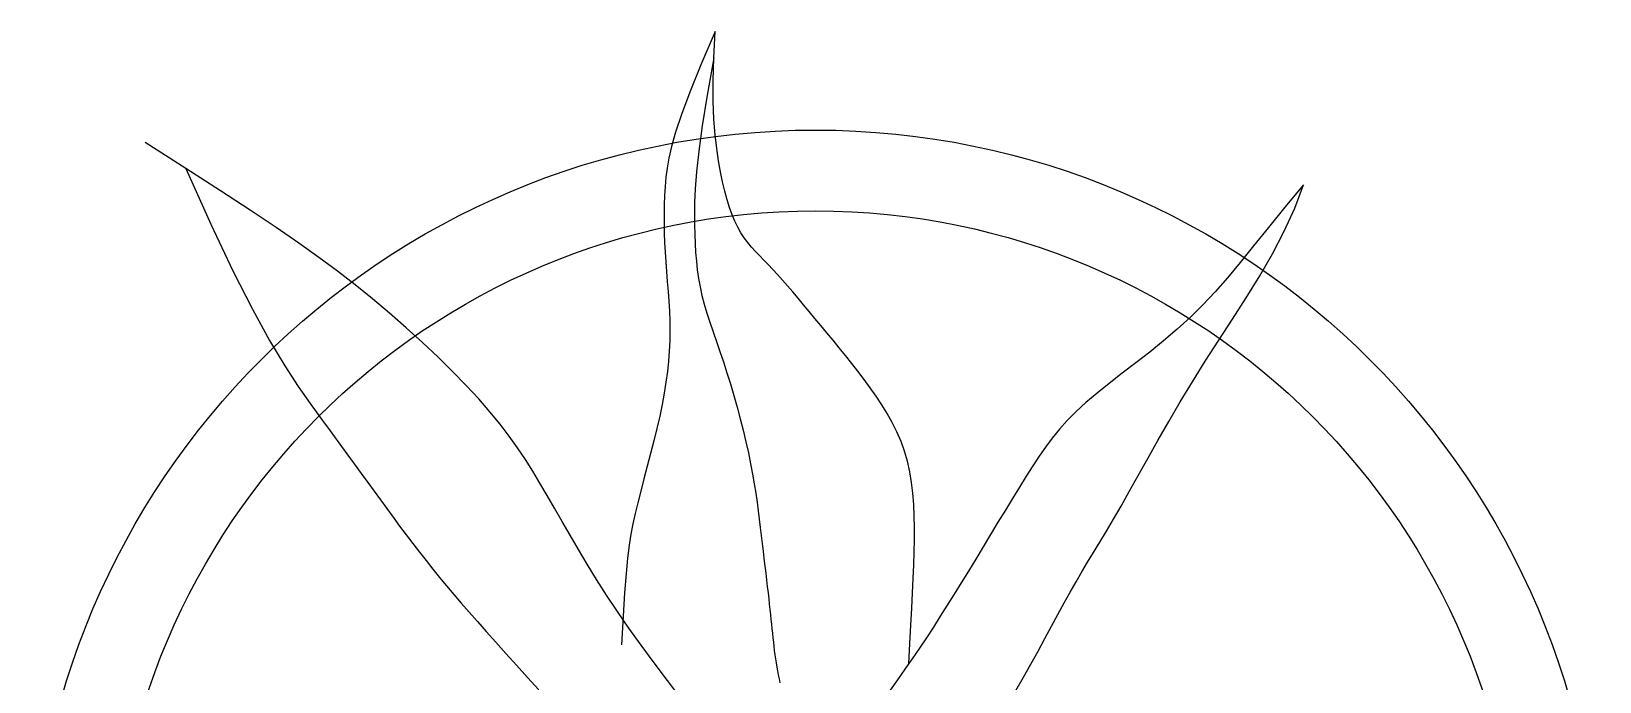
# Model space of a CAD drawing. Header units: inches. Extents: x 3.5 to 46, y 8.9 to 33.7.
# Drawn here: x 10.6363 to 11.0244, y 28.7191 to 28.88 of the extents above; entities that cross this region are included whole.
import ezdxf

# ---------------------------------------------------------------- set-up
doc = ezdxf.new("R2010")
doc.units = ezdxf.units.IN
doc.header["$MEASUREMENT"] = 0
doc.layers.add('02', color=2, linetype='Continuous')

msp = doc.modelspace()

# ---------------------------------------------------------------- linework, layer by layer
at = {"layer": '02'}
for p, q in [((10.80554, 28.88004), (10.80205, 28.87175)), ((10.80521, 28.87351), (10.80554, 28.88004)), ((10.80205, 28.87175), (10.79932, 28.86497)), ((10.80521, 28.87351), (10.80359, 28.86429)), ((10.80507, 28.86776), (10.80521, 28.87351)), ((10.8051, 28.86273), (10.80507, 28.86776)), ((10.79932, 28.86497), (10.79726, 28.8595)), ((10.80359, 28.86429), (10.80237, 28.85664)), ((10.79726, 28.8595), (10.79577, 28.8551)), ((10.80527, 28.85831), (10.8051, 28.86273)), ((10.80237, 28.85664), (10.8015, 28.85036)), ((10.80556, 28.85444), (10.80527, 28.85831)), ((10.67453, 28.84614), (10.66454, 28.85252)), ((10.79473, 28.85156), (10.79406, 28.84867)), ((10.79577, 28.8551), (10.79473, 28.85156)), ((10.80595, 28.85103), (10.80556, 28.85444)), ((10.79406, 28.84867), (10.79364, 28.8462)), ((10.8015, 28.85036), (10.80093, 28.84524)), ((10.8064, 28.848), (10.80595, 28.85103)), ((10.80689, 28.84527), (10.8064, 28.848)), ((10.67453, 28.84614), (10.68072, 28.8323)), ((10.68312, 28.8406), (10.67453, 28.84614)), ((10.79338, 28.84392), (10.79319, 28.84167)), ((10.79364, 28.8462), (10.79338, 28.84392)), ((10.80093, 28.84524), (10.80059, 28.84107)), ((10.80741, 28.84277), (10.80689, 28.84527)), ((10.69052, 28.83577), (10.68312, 28.8406)), ((10.79319, 28.84167), (10.79305, 28.8394)), ((10.80059, 28.84107), (10.80043, 28.83765)), ((10.80795, 28.84048), (10.80741, 28.84277)), ((10.80851, 28.83837), (10.80795, 28.84048)), ((10.95117, 28.84209), (10.94657, 28.83652)), ((10.94898, 28.83628), (10.95117, 28.84209)), ((10.79296, 28.83711), (10.79292, 28.8348)), ((10.79305, 28.8394), (10.79296, 28.83711)), ((10.80043, 28.83765), (10.80041, 28.83476)), ((10.80911, 28.83644), (10.80851, 28.83837)), ((10.80974, 28.83467), (10.80911, 28.83644)), ((10.94657, 28.83652), (10.94249, 28.83149)), ((10.94639, 28.83059), (10.94898, 28.83628)), ((10.68072, 28.8323), (10.6862, 28.82078)), ((10.69692, 28.83149), (10.69052, 28.83577)), ((10.79292, 28.8348), (10.79292, 28.83247)), ((10.79292, 28.83247), (10.79297, 28.83012)), ((10.80041, 28.83476), (10.80045, 28.8322)), ((10.80045, 28.8322), (10.80051, 28.8298)), ((10.81042, 28.83305), (10.80974, 28.83467)), ((10.81114, 28.83157), (10.81042, 28.83305)), ((10.70252, 28.82765), (10.69692, 28.83149)), ((10.79297, 28.83012), (10.79306, 28.82776)), ((10.80051, 28.8298), (10.80061, 28.8275)), ((10.81191, 28.83021), (10.81114, 28.83157)), ((10.81273, 28.82896), (10.81191, 28.83021)), ((10.81361, 28.82779), (10.81273, 28.82896)), ((10.94249, 28.83149), (10.93881, 28.82695)), ((10.94347, 28.825), (10.94639, 28.83059)), ((10.70751, 28.8241), (10.70252, 28.82765)), ((10.79306, 28.82776), (10.79319, 28.82538)), ((10.79319, 28.82538), (10.79335, 28.82298)), ((10.80061, 28.8275), (10.80073, 28.82529)), ((10.80073, 28.82529), (10.80091, 28.82313)), ((10.81453, 28.82667), (10.81361, 28.82779)), ((10.8155, 28.8256), (10.81453, 28.82667)), ((10.81652, 28.82453), (10.8155, 28.8256)), ((10.81758, 28.82345), (10.81652, 28.82453)), ((10.93881, 28.82695), (10.93545, 28.82283)), ((10.94031, 28.81952), (10.94347, 28.825)), ((10.6862, 28.82078), (10.69104, 28.81129)), ((10.71208, 28.8207), (10.70751, 28.8241)), ((10.71644, 28.81732), (10.71208, 28.8207)), ((10.79335, 28.82298), (10.79353, 28.82057)), ((10.79353, 28.82057), (10.79372, 28.81814)), ((10.80091, 28.82313), (10.80114, 28.82101)), ((10.80114, 28.82101), (10.80144, 28.81891)), ((10.81868, 28.82232), (10.81758, 28.82345)), ((10.81982, 28.82113), (10.81868, 28.82232)), ((10.821, 28.81986), (10.81982, 28.82113)), ((10.93545, 28.82283), (10.93231, 28.81907)), ((10.72074, 28.81384), (10.71644, 28.81732)), ((10.79372, 28.81814), (10.79391, 28.8157)), ((10.80144, 28.81891), (10.80183, 28.81681)), ((10.80183, 28.81681), (10.8023, 28.81469)), ((10.82221, 28.8185), (10.821, 28.81986)), ((10.82346, 28.81706), (10.82221, 28.8185)), ((10.82474, 28.81555), (10.82346, 28.81706)), ((10.93231, 28.81907), (10.92927, 28.8156)), ((10.93699, 28.81412), (10.94031, 28.81952)), ((10.72498, 28.81028), (10.72074, 28.81384)), ((10.79391, 28.8157), (10.79408, 28.81325)), ((10.79408, 28.81325), (10.79422, 28.8108)), ((10.8023, 28.81469), (10.80287, 28.81253)), ((10.80287, 28.81253), (10.80352, 28.81031)), ((10.82606, 28.81398), (10.82474, 28.81555)), ((10.82742, 28.81236), (10.82606, 28.81398)), ((10.92927, 28.8156), (10.92626, 28.81235)), ((10.93358, 28.80881), (10.93699, 28.81412)), ((10.69104, 28.81129), (10.69531, 28.80355)), ((10.72912, 28.80666), (10.72498, 28.81028)), ((10.79422, 28.8108), (10.79431, 28.80834)), ((10.80352, 28.81031), (10.80425, 28.80804)), ((10.82881, 28.81068), (10.82742, 28.81236)), ((10.83024, 28.80896), (10.82881, 28.81068)), ((10.83171, 28.80721), (10.83024, 28.80896)), ((10.92316, 28.80928), (10.9199, 28.80631)), ((10.92626, 28.81235), (10.92316, 28.80928)), ((10.93017, 28.80358), (10.93358, 28.80881)), ((10.73313, 28.80303), (10.72912, 28.80666)), ((10.79431, 28.80834), (10.79434, 28.80587)), ((10.79434, 28.80587), (10.79431, 28.80341)), ((10.80425, 28.80804), (10.80503, 28.8057)), ((10.80503, 28.8057), (10.80586, 28.80329)), ((10.8332, 28.80541), (10.83171, 28.80721)), ((10.83472, 28.80359), (10.8332, 28.80541)), ((10.9199, 28.80631), (10.91652, 28.80345)), ((10.69531, 28.80355), (10.69906, 28.79727)), ((10.73697, 28.79942), (10.73313, 28.80303)), ((10.7942, 28.80093), (10.79401, 28.79841)), ((10.79431, 28.80341), (10.7942, 28.80093)), ((10.80586, 28.80329), (10.80672, 28.8008)), ((10.83625, 28.80172), (10.83472, 28.80359)), ((10.83779, 28.79982), (10.83625, 28.80172)), ((10.91652, 28.80345), (10.91309, 28.80068)), ((10.92685, 28.79841), (10.93017, 28.80358)), ((10.69906, 28.79727), (10.70237, 28.79217)), ((10.74059, 28.79587), (10.73697, 28.79942)), ((10.79401, 28.79841), (10.79374, 28.79585)), ((10.80672, 28.8008), (10.80759, 28.79823)), ((10.80759, 28.79823), (10.80847, 28.79556)), ((10.83934, 28.79788), (10.83779, 28.79982)), ((10.84088, 28.79591), (10.83934, 28.79788)), ((10.90967, 28.79801), (10.90631, 28.79542)), ((10.91309, 28.80068), (10.90967, 28.79801)), ((10.92367, 28.79332), (10.92685, 28.79841)), ((10.74397, 28.7924), (10.74059, 28.79587)), ((10.79339, 28.79323), (10.79296, 28.79053)), ((10.79374, 28.79585), (10.79339, 28.79323)), ((10.80847, 28.79556), (10.80932, 28.79279)), ((10.8424, 28.7939), (10.84088, 28.79591)), ((10.84391, 28.79185), (10.8424, 28.7939)), ((10.90631, 28.79542), (10.90309, 28.79293)), ((10.92066, 28.78832), (10.92367, 28.79332)), ((10.70237, 28.79217), (10.70531, 28.78796)), ((10.74706, 28.78907), (10.74397, 28.7924)), ((10.79296, 28.79053), (10.79244, 28.78773)), ((10.80932, 28.79279), (10.81016, 28.78995)), ((10.81016, 28.78995), (10.81097, 28.78707)), ((10.84538, 28.78976), (10.84391, 28.79185)), ((10.8468, 28.78763), (10.84538, 28.78976)), ((10.90007, 28.79052), (10.89732, 28.7882)), ((10.90309, 28.79293), (10.90007, 28.79052)), ((10.70531, 28.78796), (10.70793, 28.78437)), ((10.74983, 28.78589), (10.74706, 28.78907)), ((10.75233, 28.78283), (10.74983, 28.78589)), ((10.79244, 28.78773), (10.79183, 28.78482)), ((10.81097, 28.78707), (10.81174, 28.78418)), ((10.84815, 28.78545), (10.8468, 28.78763)), ((10.8494, 28.78321), (10.84815, 28.78545)), ((10.89487, 28.78595), (10.89269, 28.78376)), ((10.89732, 28.7882), (10.89487, 28.78595)), ((10.91781, 28.78346), (10.92066, 28.78832)), ((10.70793, 28.78437), (10.7103, 28.78114)), ((10.75459, 28.77986), (10.75233, 28.78283)), ((10.79114, 28.78179), (10.79038, 28.77869)), ((10.79183, 28.78482), (10.79114, 28.78179)), ((10.81174, 28.78418), (10.81247, 28.7813)), ((10.85055, 28.78092), (10.8494, 28.78321)), ((10.89074, 28.78159), (10.88896, 28.7794)), ((10.89269, 28.78376), (10.89074, 28.78159)), ((10.91512, 28.77878), (10.91781, 28.78346)), ((10.7103, 28.78114), (10.71245, 28.77819)), ((10.71245, 28.77819), (10.71443, 28.77549)), ((10.75666, 28.77696), (10.75459, 28.77986)), ((10.79038, 28.77869), (10.78958, 28.77553)), ((10.81247, 28.7813), (10.81315, 28.77846)), ((10.81315, 28.77846), (10.81377, 28.77569)), ((10.85157, 28.77856), (10.85055, 28.78092)), ((10.85244, 28.77613), (10.85157, 28.77856)), ((10.88896, 28.7794), (10.8873, 28.77717)), ((10.9126, 28.77431), (10.91512, 28.77878)), ((10.71443, 28.77549), (10.71625, 28.77298)), ((10.7586, 28.77407), (10.75666, 28.77696)), ((10.76043, 28.77116), (10.7586, 28.77407)), ((10.78958, 28.77553), (10.78876, 28.77239)), ((10.81377, 28.77569), (10.81432, 28.77303)), ((10.85316, 28.77363), (10.85244, 28.77613)), ((10.88571, 28.77488), (10.88415, 28.77248)), ((10.8873, 28.77717), (10.88571, 28.77488)), ((10.91024, 28.77009), (10.9126, 28.77431)), ((10.71625, 28.77298), (10.71796, 28.77063)), ((10.71796, 28.77063), (10.71959, 28.76839)), ((10.76221, 28.76821), (10.76043, 28.77116)), ((10.78876, 28.77239), (10.78794, 28.76928)), ((10.81432, 28.77303), (10.81481, 28.77049)), ((10.81481, 28.77049), (10.81523, 28.76806)), ((10.85373, 28.77106), (10.85316, 28.77363)), ((10.85416, 28.76842), (10.85373, 28.77106)), ((10.88255, 28.76995), (10.88088, 28.76726)), ((10.88415, 28.77248), (10.88255, 28.76995)), ((10.90804, 28.76616), (10.91024, 28.77009)), ((10.71959, 28.76839), (10.72117, 28.76622)), ((10.72117, 28.76622), (10.72273, 28.76408)), ((10.76399, 28.76517), (10.76221, 28.76821)), ((10.78715, 28.76627), (10.78642, 28.76339)), ((10.78794, 28.76928), (10.78715, 28.76627)), ((10.81523, 28.76806), (10.8156, 28.76575)), ((10.85448, 28.76571), (10.85416, 28.76842)), ((10.88088, 28.76726), (10.87915, 28.76445)), ((10.906, 28.76256), (10.90804, 28.76616)), ((10.72273, 28.76408), (10.7243, 28.76193)), ((10.76581, 28.76201), (10.76399, 28.76517)), ((10.78642, 28.76339), (10.78575, 28.76068)), ((10.8156, 28.76575), (10.81592, 28.76352)), ((10.81592, 28.76352), (10.81621, 28.76137)), ((10.85469, 28.76293), (10.85448, 28.76571)), ((10.85482, 28.76009), (10.85469, 28.76293)), ((10.87915, 28.76445), (10.87737, 28.76153)), ((10.90413, 28.75931), (10.906, 28.76256)), ((10.7243, 28.76193), (10.72588, 28.75977)), ((10.72588, 28.75977), (10.72748, 28.75761)), ((10.76768, 28.75873), (10.76581, 28.76201)), ((10.76964, 28.75533), (10.76768, 28.75873)), ((10.78575, 28.76068), (10.78519, 28.75814)), ((10.81621, 28.76137), (10.81647, 28.75929)), ((10.81647, 28.75929), (10.81671, 28.75727)), ((10.85486, 28.75718), (10.85482, 28.76009)), ((10.87555, 28.75854), (10.87371, 28.75551)), ((10.87737, 28.76153), (10.87555, 28.75854)), ((10.90239, 28.75636), (10.90413, 28.75931)), ((10.72748, 28.75761), (10.72909, 28.75546)), ((10.72909, 28.75546), (10.73072, 28.75331)), ((10.7717, 28.7518), (10.76964, 28.75533)), ((10.7847, 28.75561), (10.78427, 28.75286)), ((10.78519, 28.75814), (10.7847, 28.75561)), ((10.81671, 28.75727), (10.81695, 28.75528)), ((10.81695, 28.75528), (10.81718, 28.75333)), ((10.85485, 28.75421), (10.85486, 28.75718)), ((10.87371, 28.75551), (10.87186, 28.75247)), ((10.90076, 28.75365), (10.90239, 28.75636)), ((10.73072, 28.75331), (10.73236, 28.75117)), ((10.73236, 28.75117), (10.73401, 28.74905)), ((10.77388, 28.74816), (10.7717, 28.7518)), ((10.78427, 28.75286), (10.78388, 28.74967)), ((10.81718, 28.75333), (10.81741, 28.75142)), ((10.81741, 28.75142), (10.81763, 28.74954)), ((10.8547, 28.748), (10.8548, 28.75116)), ((10.8548, 28.75116), (10.85485, 28.75421)), ((10.87186, 28.75247), (10.87003, 28.74945)), ((10.89774, 28.74865), (10.89922, 28.7511)), ((10.89922, 28.7511), (10.90076, 28.75365)), ((10.73401, 28.74905), (10.73568, 28.74695)), ((10.73568, 28.74695), (10.73737, 28.74488)), ((10.77621, 28.74439), (10.77388, 28.74816)), ((10.78388, 28.74967), (10.78352, 28.74583)), ((10.81763, 28.74954), (10.81785, 28.74772)), ((10.81785, 28.74772), (10.81807, 28.74596)), ((10.85456, 28.74466), (10.8547, 28.748)), ((10.87003, 28.74945), (10.86822, 28.74648)), ((10.89629, 28.74624), (10.89774, 28.74865)), ((10.73737, 28.74488), (10.73909, 28.74281)), ((10.73909, 28.74281), (10.74087, 28.74071)), ((10.77869, 28.7405), (10.77621, 28.74439)), ((10.78352, 28.74583), (10.78316, 28.74112)), ((10.81807, 28.74596), (10.81827, 28.74426)), ((10.81827, 28.74426), (10.81846, 28.74263)), ((10.85439, 28.7411), (10.85456, 28.74466)), ((10.86645, 28.74359), (10.8647, 28.74076)), ((10.86822, 28.74648), (10.86645, 28.74359)), ((10.89341, 28.74127), (10.89486, 28.7438)), ((10.89486, 28.7438), (10.89629, 28.74624)), ((10.74087, 28.74071), (10.74272, 28.73856)), ((10.78136, 28.73649), (10.77869, 28.7405)), ((10.78316, 28.74112), (10.78279, 28.73533)), ((10.81846, 28.74263), (10.81864, 28.74109)), ((10.81864, 28.74109), (10.81881, 28.73962)), ((10.81881, 28.73962), (10.81896, 28.73824)), ((10.8542, 28.73726), (10.85439, 28.7411)), ((10.8647, 28.74076), (10.86298, 28.738)), ((10.89192, 28.73858), (10.89341, 28.74127)), ((10.74272, 28.73856), (10.74466, 28.73633)), ((10.74466, 28.73633), (10.74672, 28.734)), ((10.78423, 28.73235), (10.78136, 28.73649)), ((10.78279, 28.73533), (10.78238, 28.72823)), ((10.81896, 28.73824), (10.81911, 28.73692)), ((10.81911, 28.73692), (10.81924, 28.73567)), ((10.81924, 28.73567), (10.81937, 28.73446)), ((10.85398, 28.73309), (10.8542, 28.73726)), ((10.86127, 28.73529), (10.85956, 28.73262)), ((10.86298, 28.738), (10.86127, 28.73529)), ((10.8888, 28.7328), (10.89039, 28.73575)), ((10.89039, 28.73575), (10.89192, 28.73858)), ((10.74672, 28.734), (10.74891, 28.73153)), ((10.74891, 28.73153), (10.75126, 28.7289)), ((10.78727, 28.72812), (10.78423, 28.73235)), ((10.81937, 28.73446), (10.81949, 28.7333)), ((10.81949, 28.7333), (10.81961, 28.73217)), ((10.81961, 28.73217), (10.81972, 28.73106)), ((10.81972, 28.73106), (10.81984, 28.72996)), ((10.85374, 28.72854), (10.85398, 28.73309)), ((10.85956, 28.73262), (10.85784, 28.72998)), ((10.88717, 28.72975), (10.8888, 28.7328)), ((10.75126, 28.7289), (10.75376, 28.72609)), ((10.79046, 28.72379), (10.78727, 28.72812)), ((10.81984, 28.72996), (10.81996, 28.72889)), ((10.81996, 28.72889), (10.82008, 28.72782)), ((10.82008, 28.72782), (10.8202, 28.72678)), ((10.85348, 28.72354), (10.85374, 28.72854)), ((10.8561, 28.72736), (10.85432, 28.72475)), ((10.85784, 28.72998), (10.8561, 28.72736)), ((10.88546, 28.72662), (10.88717, 28.72975)), ((10.75376, 28.72609), (10.7564, 28.72316)), ((10.79377, 28.7194), (10.79046, 28.72379)), ((10.8202, 28.72678), (10.82034, 28.72574)), ((10.82034, 28.72574), (10.82048, 28.72472)), ((10.82048, 28.72472), (10.82063, 28.72372)), ((10.82063, 28.72372), (10.8208, 28.72272)), ((10.85432, 28.72475), (10.85252, 28.72215)), ((10.88186, 28.72019), (10.8837, 28.72342)), ((10.8837, 28.72342), (10.88546, 28.72662)), ((10.7564, 28.72316), (10.75913, 28.72014)), ((10.75913, 28.72014), (10.7619, 28.71711)), ((10.79717, 28.71496), (10.79377, 28.7194)), ((10.8208, 28.72272), (10.82098, 28.72175)), ((10.82098, 28.72175), (10.82117, 28.72077)), ((10.82117, 28.72077), (10.82138, 28.71979)), ((10.82138, 28.71979), (10.82159, 28.71879)), ((10.8507, 28.71955), (10.8489, 28.71698)), ((10.85252, 28.72215), (10.8507, 28.71955)), ((10.87995, 28.71693), (10.88186, 28.72019))]:
    msp.add_line(p, q, dxfattribs=at)
for radius in [0.19405, 0.17405]:
    msp.add_circle((10.83039, 28.66156), radius, dxfattribs=at)

doc.saveas('drawing.dxf')
